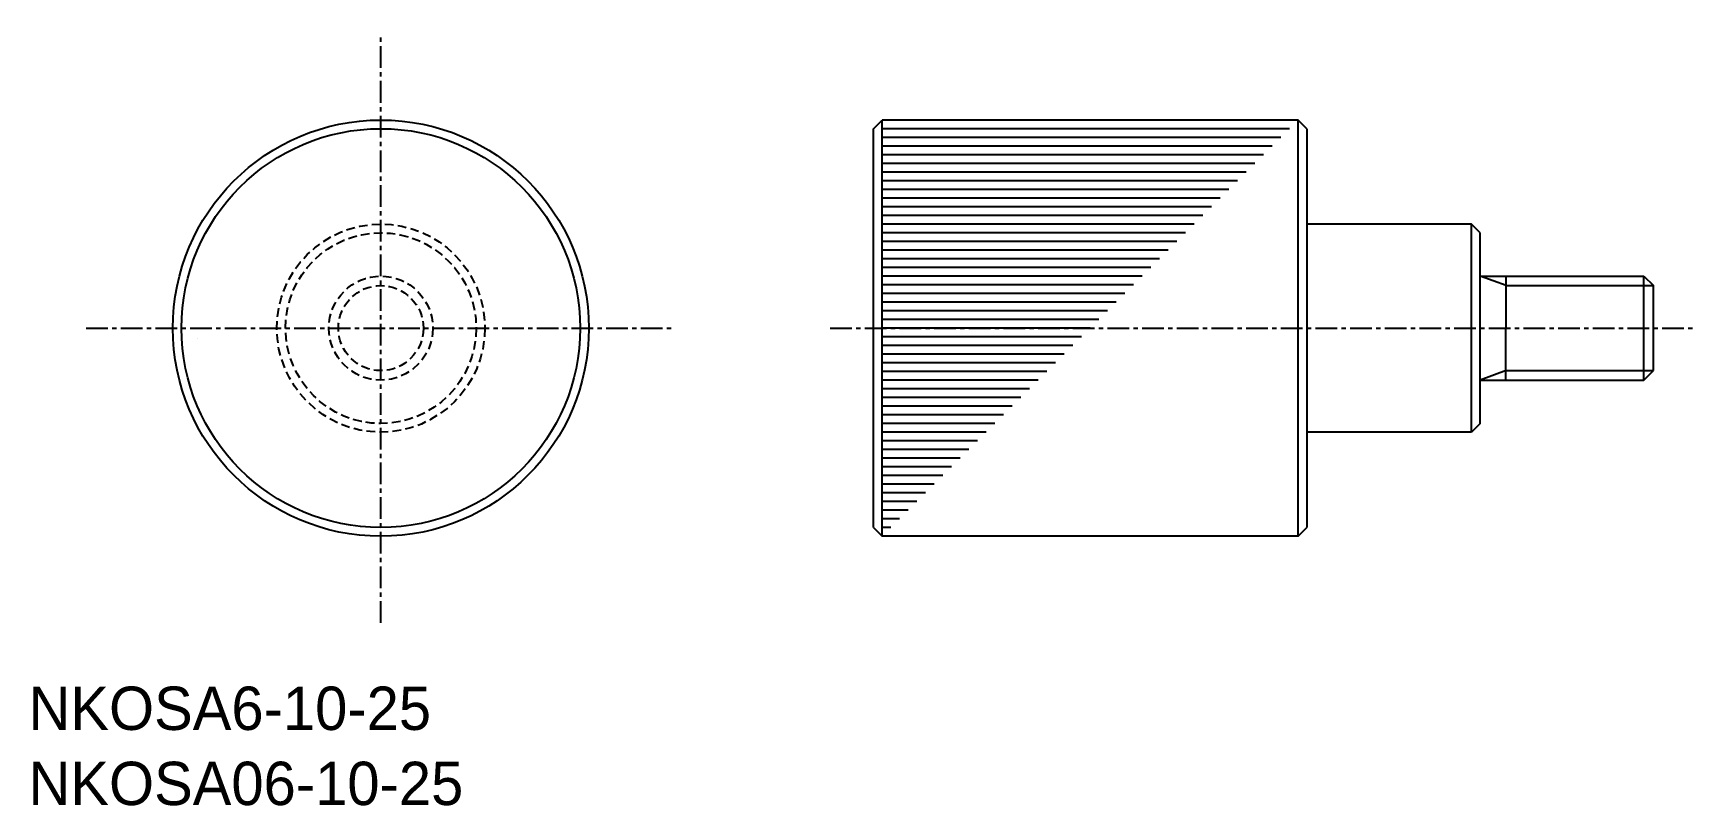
# Model space of a CAD drawing. Extents: x 0.3 to 96.2, y 0 to 44.5.
import ezdxf

# ---------------------------------------------------------------- set-up
doc = ezdxf.new("R2010")
doc.units = 0
doc.linetypes.add('CENTER', pattern=[2, 1.25, -0.25, 0.25, -0.25])
doc.linetypes.add('DASHED', pattern=[0.75, 0.5, -0.25])
doc.layers.get('0').update_dxf_attribs({"linetype": 'CONTINUOUS'})
doc.layers.add('CENTER', color=1, linetype='CENTER')

msp = doc.modelspace()

# ---------------------------------------------------------------- linework, layer by layer
at = {"color": 7, "linetype": 'CONTINUOUS'}
for p, q in [((48.75, 39), (49.25, 39.5)), ((73.25, 39.5), (49.25, 39.5)), ((49.25, 15.5), (49.25, 39.5)), ((73.25, 39.5), (49.25, 39.5)), ((73.25, 15.5), (73.25, 39.5)), ((73.75, 39), (73.25, 39.5)), ((48.75, 16), (48.75, 39)), ((72.75, 39), (49.25, 39)), ((72.25, 38.5), (49.25, 38.5)), ((73.75, 39), (73.75, 16)), ((71.75, 38), (49.25, 38)), ((71.25, 37.5), (49.25, 37.5)), ((70.75, 37), (49.25, 37)), ((70.25, 36.5), (49.25, 36.5)), ((69.75, 36), (49.25, 36)), ((69.25, 35.5), (49.25, 35.5)), ((68.75, 35), (49.25, 35)), ((68.25, 34.5), (49.25, 34.5)), ((67.75, 34), (49.25, 34)), ((67.25, 33.5), (49.25, 33.5)), ((66.75, 33), (49.25, 33)), ((83.25, 33.5), (73.75, 33.5)), ((83.25, 21.5), (83.25, 33.5)), ((83.75, 33), (83.25, 33.5)), ((83.75, 22), (83.75, 33)), ((66.25, 32.5), (49.25, 32.5)), ((65.75, 32), (49.25, 32)), ((65.25, 31.5), (49.25, 31.5)), ((64.75, 31), (49.25, 31)), ((49.25, 30.5), (49.25, 30.5)), ((64.25, 30.5), (49.25, 30.5)), ((63.75, 30), (49.25, 30)), ((83.75, 30.5), (93.201, 30.5)), ((85.234, 24.5), (85.25, 30.5)), ((93.201, 24.5), (93.201, 30.5)), ((93.201, 30.5), (93.75, 29.951)), ((93.75, 25.049), (93.75, 29.951)), ((63.25, 29.5), (49.25, 29.5)), ((62.75, 29), (49.25, 29)), ((62.25, 28.5), (49.25, 28.5)), ((61.75, 28), (49.25, 28)), ((9.75, 27.5), (9.75, 27.5)), ((9.75, 26.875), (9.75, 26.875)), ((61.25, 27.5), (49.25, 27.5)), ((60.75, 27), (49.25, 27)), ((93.75, 27.5), (93.75, 27.5)), ((93.75, 26.875), (93.75, 26.875)), ((60.25, 26.5), (49.25, 26.5)), ((59.75, 26), (49.25, 26)), ((59.25, 25.5), (49.25, 25.5)), ((58.75, 25), (49.25, 25)), ((93.201, 24.5), (93.75, 25.049)), ((58.25, 24.5), (49.25, 24.5)), ((57.75, 24), (49.25, 24)), ((83.75, 24.5), (93.201, 24.5)), ((57.25, 23.5), (49.25, 23.5)), ((56.75, 23), (49.25, 23)), ((56.25, 22.5), (49.25, 22.5)), ((55.75, 22), (49.25, 22)), ((55.25, 21.5), (49.25, 21.5)), ((83.25, 21.5), (73.75, 21.5)), ((83.75, 22), (83.25, 21.5)), ((54.75, 21), (49.25, 21)), ((54.25, 20.5), (49.25, 20.5)), ((53.75, 20), (49.25, 20)), ((53.25, 19.5), (49.25, 19.5)), ((52.75, 19), (49.25, 19)), ((52.25, 18.5), (49.25, 18.5)), ((51.75, 18), (49.25, 18)), ((51.25, 17.5), (49.25, 17.5)), ((50.75, 17), (49.25, 17)), ((50.25, 16.5), (49.25, 16.5)), ((48.75, 16), (49.25, 15.5)), ((49.75, 16), (49.25, 16)), ((73.25, 15.5), (49.25, 15.5)), ((73.25, 15.5), (49.25, 15.5)), ((73.25, 15.5), (73.75, 16))]:
    msp.add_line(p, q, dxfattribs=at)
at = {"color": 3, "linetype": 'CONTINUOUS'}
for p, q in [((85.25, 29.951), (83.75, 30.5)), ((85.25, 29.951), (93.75, 29.951)), ((85.25, 25.049), (83.75, 24.5)), ((85.25, 25.049), (93.75, 25.049))]:
    msp.add_line(p, q, dxfattribs=at)
at = {"color": 7, "linetype": 'CONTINUOUS'}
for radius in [12, 11.5]:
    msp.add_circle((20.329, 27.5), radius, dxfattribs=at)
at = {"color": 3, "linetype": 'DASHED'}
for radius in [6, 5.5, 3, 2.451]:
    msp.add_circle((20.329, 27.5), radius, dxfattribs=at)
at = {"layer": 'CENTER', "color": 1, "linetype": 'CENTER'}
for p, q in [((20.329, 10.5), (20.329, 44.5)), ((3.329, 27.5), (37.329, 27.5)), ((46.25, 27.5), (96.25, 27.5))]:
    msp.add_line(p, q, dxfattribs=at)

# ---------------------------------------------------------------- texts
at = {"color": 7, "linetype": 'CONTINUOUS'}
for s, p in [('NKOSA6-10-25', (0, 4.332)), ('NKOSA06-10-25', (0, 0))]:
    msp.add_text(s, height=2.5, dxfattribs=at).set_placement(p)

doc.saveas('drawing.dxf')
